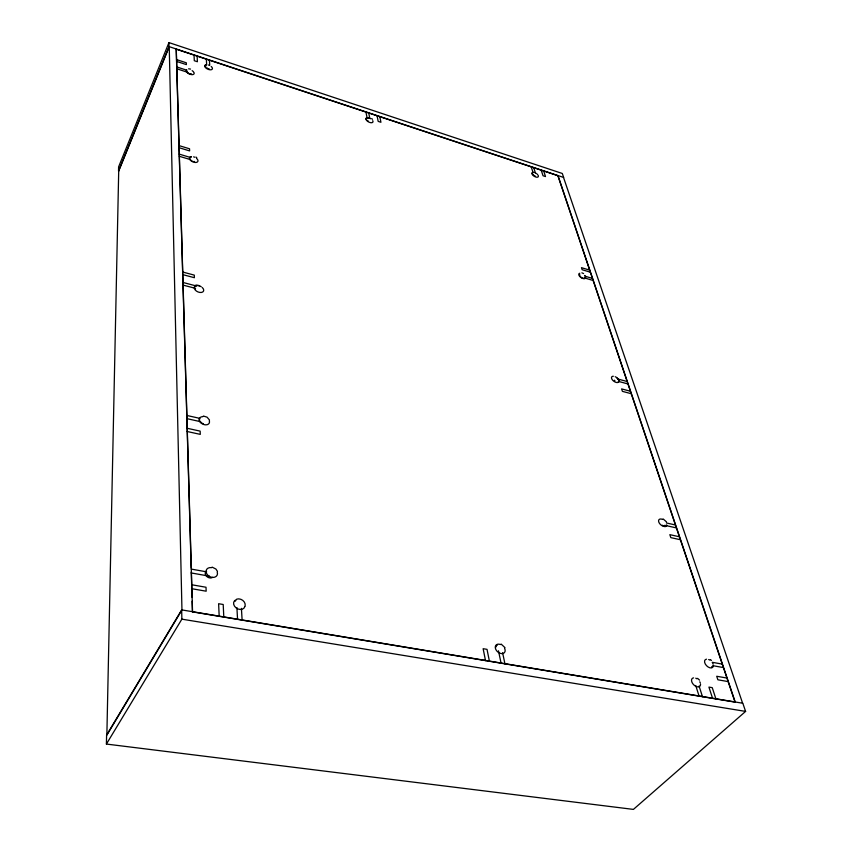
<?xml version="1.0" encoding="UTF-8"?>
<svg xmlns="http://www.w3.org/2000/svg" width="852" height="852" viewBox="0 0 852 852"><rect width="100%" height="100%" fill="white"/><g stroke="black" fill="none" stroke-linecap="round" stroke-linejoin="round"><path stroke-width="1.28" d="M106.404 744.062L106.596 735.106L181.668 609.894L742.816 703.251L745.596 711.409L633.409 809.4L106.404 744.062L181.87 619.159L181.668 609.894M245.142 606.017C246.015 601.555 240.807 597.774 236.686 599.137M168.952 42.6L118.609 166.875L118.524 171.039L169.037 46.615L168.952 42.6L562.299 173.478L563.651 177.45L169.037 46.615M188.601 68.81L190.507 69.076M203.362 416.032L207.068 417.16L209.517 420.036M181.87 619.159L745.596 711.409M191.775 588.711L206.163 591.203L206.014 587.252L191.657 584.749M728.13 681.579L717.874 679.8L716.702 676.264L726.948 678.054M191.21 569.083L206.653 571.841M712.166 662.292L722.251 664.102M191.317 572.97L209.39 576.176M713.326 665.774L723.423 667.563M581.873 272.821L583.588 273.567M187.142 428.268L200.156 431.133L200.273 434.371L187.238 431.517M679.395 536.76L669.832 534.651L670.822 537.623L680.397 539.731M186.769 415.446L199.283 418.247M666.37 522.947L675.434 524.981M186.865 418.63L200.657 421.708M664.752 525.301L676.413 527.91M183.01 285.09L194.075 287.987M182.935 282.449L196.439 286.006M182.637 272.022L194.288 275.121L194.384 277.709L182.711 274.61M630.427 391.249L621.598 388.895L622.407 391.356L631.257 393.699M617.593 378.948L627.157 381.526M618.392 381.377L627.967 383.943M212.073 567.102L215.918 569.04L217.484 571.436M179.229 154.116L190.06 157.375M584.973 276.165L592.459 278.423M179.293 156.267L190.145 159.526M584.419 277.88L593.162 280.5M179.048 147.705L189.623 150.91L189.549 148.791L178.984 145.585M590.361 272.203L582.15 269.722L581.469 267.656L589.669 270.148M176.715 66.925L186.471 70.109M176.769 68.778L187.76 72.356M176.556 61.397L186.386 64.624L186.311 62.792L176.502 59.576M501.114 644.059L505.002 647.669M663.101 518.921L666.488 521.871M195.939 157.045L196.748 157.652M710.44 659.65L711.463 660.428M697.575 678.352L699.535 680.109M371.845 118.641L372.505 119.301M563.502 177.397L742.614 703.219M557.985 175.565L735.201 701.984M543.693 170.996L545.514 176.566L543.022 175.746L541.212 170.176M715.925 698.938L712.251 687.66L708.917 687.095L712.581 698.384M533.746 167.706L535.354 172.764M699.087 686.073L702.474 696.702M531.243 166.875L532.851 171.934M695.722 685.498L699.098 696.137M502.605 652.707L504.938 663.846M498.495 650.811L501.072 663.207M379.811 116.671L380.94 122.283L378.171 121.367L377.053 115.755M489.421 661.269L487.024 649.362L483.137 648.702L485.512 660.619M368.746 113.007L369.725 118.098M365.966 112.081L367.18 118.46M209.411 60.183L209.709 65.295M241.425 608.36L242.117 620.139M206.344 59.171L206.631 64.283M236.899 607.582L237.559 619.383M197.131 56.115L197.398 61.738L194.299 60.716L194.043 55.092M223.799 617.093L223.203 604.494L218.623 603.717L219.188 616.326M176.268 49.011L192.541 611.704M191.178 567.975L176.204 49.182L557.89 175.704L735.042 702.123L192.445 611.874L192.137 601.235M191.285 571.969L192.019 597.241M666.743 525.045A3.589 2.034 41.5 0 1 663.868 526.216M663.09 525.78A3.589 2.034 41.5 0 1 662.345 525.215M584.451 278.199A2.971 1.48 35.2 0 1 581.234 277.379A2.971 1.48 35.2 0 1 579.765 274.653M203.447 423.71A4.09 2.78 27.3 0 1 200.05 421.474M199.634 420.664A4.09 2.78 27.3 0 1 199.932 418.492M194.533 161.507A3.408 1.853 25.6 0 1 193.777 161.475M192.126 160.985A3.408 1.853 25.6 0 1 189.73 158.6A3.408 1.853 25.6 0 1 191.221 157.056M618.946 380.418A3.216 1.704 37.5 0 1 618.275 382.037M614.952 380.812A3.216 1.704 37.5 0 1 614.377 380.226M616.976 378.096A3.216 1.704 37.5 0 1 617.647 378.607M618.222 379.193A3.216 1.704 37.5 0 1 618.669 379.811M195.587 288.817A3.749 2.29 26.1 0 1 195.012 288.157M194.639 287.465A3.749 2.29 26.1 0 1 197.004 285.1M197.909 285.26A3.749 2.29 26.1 0 1 199.677 286.048M191.519 73.879A3.184 1.587 25.6 0 1 187.632 72.761A3.184 1.587 25.6 0 1 186.79 70.269M712.251 666.605A3.994 2.364 45.9 0 1 711.622 666.797M712.986 665.604A3.994 2.364 45.9 0 1 712.719 666.2M212.574 577.368A4.494 3.408 30.2 0 1 206.567 576.303A4.494 3.408 30.2 0 1 206.365 571.17M235.152 601.235A4.516 3.451 32.5 0 1 235.78 600.585M496.173 646.86A4.239 2.886 43 0 1 496.354 646.072M496.78 645.443A4.239 2.886 43 0 1 497.408 645.007M535.301 176.108A2.758 1.289 33.1 0 1 534.673 175.853M534.055 175.501A2.758 1.289 33.1 0 1 533.48 175.065M532.99 174.596A2.758 1.289 33.1 0 1 532.724 172.69M368.373 121.154A2.929 1.427 29.6 0 1 367.702 120.782M366.626 119.834A2.929 1.427 29.6 0 1 368.405 118.045M209.134 68.778A3.131 1.544 26 0 1 208.389 68.597M207.632 68.288A3.131 1.544 26 0 1 206.929 67.894M205.833 66.914A3.131 1.544 26 0 1 205.396 65.934M205.737 65.21A3.131 1.544 26 0 1 206.759 64.944M194.032 72.622A4.239 2.141 23.9 0 1 189.804 74.209A4.239 2.141 23.9 0 1 186.748 69.875M192.137 70.663A4.239 2.141 23.9 0 1 193.617 71.941M196.663 158.483A4.548 2.503 24 0 1 196.546 162.37A4.548 2.503 24 0 1 190.273 160.123A4.548 2.503 24 0 1 191.498 156.63M193.617 156.864A4.548 2.503 24 0 1 194.714 157.258M202.222 287.486A4.995 3.078 24.4 0 1 201.455 292.438A4.995 3.078 24.4 0 1 194.458 288.764A4.995 3.078 24.4 0 1 198.857 285.729M200.082 286.134A4.995 3.078 24.4 0 1 201.232 286.73M209.294 420.739A5.453 3.738 25.4 0 1 205.843 424.86A5.453 3.738 25.4 0 1 199.379 420.76A5.453 3.738 25.4 0 1 202.851 416.649M713.294 666.285A5.325 3.227 44.8 0 1 706.521 665.678A5.325 3.227 44.8 0 1 706.5 659.171M708.662 659.523A5.325 3.227 44.8 0 1 709.812 660.108M712.613 663.048A5.325 3.227 44.8 0 1 713.135 664.198M585.686 277.518A3.951 2.023 33.7 0 1 580.84 277.464A3.951 2.023 33.7 0 1 579.786 273.236M584.696 275.452A3.951 2.023 33.7 0 1 585.239 276.176M244.865 606.549A6.028 4.654 30.4 0 1 236.036 607.849A6.028 4.654 30.4 0 1 236.196 599.691M372.75 120.675A3.898 1.928 28 0 1 370.492 122.645A3.898 1.928 28 0 1 365.966 119.365A3.898 1.928 28 0 1 369.022 117.97M369.949 118.321A3.898 1.928 28 0 1 370.844 118.811M700.536 684.145A5.442 3.355 45.3 0 1 697.085 686.787A5.442 3.355 45.3 0 1 691.899 682.111A5.442 3.355 45.3 0 1 693.56 677.872M695.764 678.203A5.442 3.355 45.3 0 1 696.936 678.81M699.79 681.824A5.442 3.355 45.3 0 1 700.312 683.006M618.957 381.025A4.292 2.332 36.1 0 1 615.911 382.346A4.292 2.332 36.1 0 1 611.736 378.799A4.292 2.332 36.1 0 1 613.344 376.254M615.197 376.701A4.292 2.332 36.1 0 1 618.435 379.459M211.2 66.477A4.164 2.077 24.4 0 1 211.807 69.513A4.164 2.077 24.4 0 1 207.015 68.799A4.164 2.077 24.4 0 1 204.757 65.508M205.119 65.082A4.164 2.077 24.4 0 1 206.493 64.688M208.42 64.976A4.164 2.077 24.4 0 1 209.432 65.359M504.65 648.383A5.644 3.919 41.6 0 1 501.615 653.633A5.644 3.919 41.6 0 1 495.278 647.744A5.644 3.919 41.6 0 1 500.518 644.538M666.626 525.247A4.782 2.78 40.2 0 1 662.1 525.737A4.782 2.78 40.2 0 1 658.575 520.753A4.782 2.78 40.2 0 1 662.494 519.4M538.027 175.139A3.674 1.757 31.6 0 1 536.398 177.173A3.674 1.757 31.6 0 1 532.021 174.032A3.674 1.757 31.6 0 1 534.428 172.551M535.269 172.871A3.674 1.757 31.6 0 1 536.11 173.329M536.877 173.883A3.674 1.757 31.6 0 1 537.537 174.5M217.239 572.118A5.996 4.579 28.1 0 1 212.979 577.422A5.996 4.579 28.1 0 1 206.109 572.001A5.996 4.579 28.1 0 1 211.594 567.656M118.705 171.092L106.862 735.138L181.955 609.947L169.239 46.679L118.705 171.092"/></g></svg>
